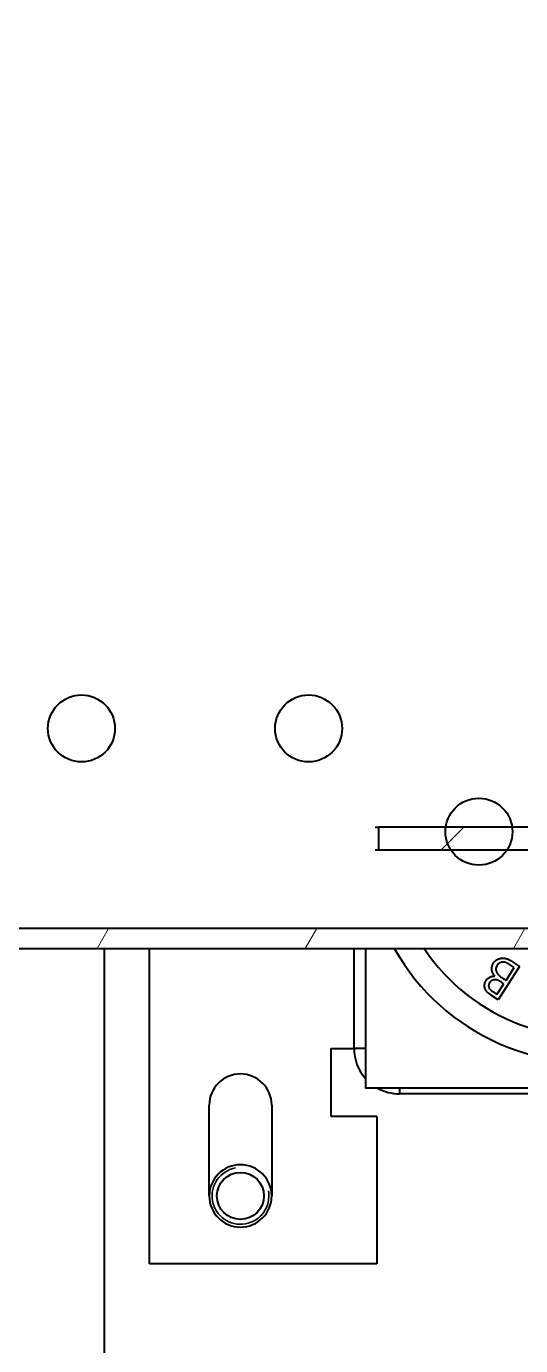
# Model space of a CAD drawing. Header units: millimetres. Extents: x 0 to 5945, y 0 to 4205.
# Drawn here: x 1762.9 to 1806.4, y 520.9 to 637.2 of the extents above; entities that cross this region are included whole.
import ezdxf

# ---------------------------------------------------------------- set-up
doc = ezdxf.new("R2010")
doc.units = ezdxf.units.MM
doc.header["$LTSCALE"] = 5
for name, color, linetype, lineweight in [('가시적인 것(ISO)', 3, 'Continuous', 40), ('가시적인 좁은 것(ISO)', 3, 'Continuous', 35), ('해치(ISO)', 7, 'Continuous', 18)]:
    doc.layers.add(name, color=color, linetype=linetype, lineweight=lineweight)

msp = doc.modelspace()

# ---------------------------------------------------------------- hatches: boundary and pattern name
at = {"layer": '해치(ISO)'}
h = msp.add_hatch(dxfattribs=at)
h.set_pattern_fill('ANSI31', color=256, scale=127, angle=14.99998, style=0)
h.set_pattern_definition([(60, (0, 0), (-13.74815, 7.9375), [])])
edge = h.paths.add_edge_path()
edge.add_ellipse((1787.737, 575.323), major_axis=(2.95, 0), ratio=1, start_angle=0, end_angle=360)
edge = h.paths.add_edge_path()
edge.add_ellipse((1767.737, 575.323), major_axis=(2.95, 0), ratio=1, start_angle=0, end_angle=360)
edge = h.paths.add_edge_path()
edge.add_ellipse((1717.737, 575.323), major_axis=(2.95, 0), ratio=1, start_angle=0, end_angle=360)
edge = h.paths.add_edge_path()
edge.add_ellipse((1697.737, 575.323), major_axis=(2.95, 0), ratio=1, start_angle=0, end_angle=360)
edge = h.paths.add_edge_path()
edge.add_ellipse((1677.737, 575.323), major_axis=(2.95, 0), ratio=1, start_angle=0, end_angle=360)
edge = h.paths.add_edge_path()
edge.add_ellipse((1802.737, 640.223), major_axis=(2.95, 0), ratio=1, start_angle=0, end_angle=360)
edge = h.paths.add_edge_path()
edge.add_ellipse((1662.737, 640.223), major_axis=(2.95, 0), ratio=1, start_angle=0, end_angle=360)
edge = h.paths.add_edge_path()
edge.add_ellipse((1662.737, 566.223), major_axis=(2.95, 0), ratio=1, start_angle=0, end_angle=360)
edge = h.paths.add_edge_path()
edge.add_ellipse((1802.737, 566.223), major_axis=(-2.95, 0), ratio=1, start_angle=0, end_angle=32.72269)
edge.add_ellipse((1802.737, 566.223), major_axis=(-2.482, -1.595), ratio=1, start_angle=0, end_angle=114.5049)
edge.add_ellipse((1802.737, 566.223), major_axis=(2.48, -1.597), ratio=1, start_angle=0, end_angle=40.62343)
edge.add_ellipse((1802.737, 566.223), major_axis=(2.922, 0.403), ratio=1, start_angle=0, end_angle=164.24824)
edge.add_ellipse((1802.737, 566.223), major_axis=(-2.922, 0.405), ratio=1, start_angle=0, end_angle=7.90075)
h.paths.add_polyline_path([(1651.941, 647.723), (1651.941, 558.723), (1653.704, 558.723), (1653.704, 647.723)])
h.paths.add_polyline_path([(1813.533, 558.723), (1813.533, 564.622), (1813.533, 566.622), (1813.533, 647.723), (1811.77, 647.723), (1811.77, 566.623), (1811.77, 564.623), (1811.77, 558.723)])
h.paths.add_polyline_path([(1654.737, 557.69), (1654.737, 555.927), (1810.737, 555.927), (1810.737, 557.69)])
h.paths.add_polyline_path([(1654.737, 650.519), (1654.737, 648.756), (1810.737, 648.756), (1810.737, 650.519)])
h = msp.add_hatch(dxfattribs=at)
h.set_pattern_fill('ANSI31', color=256, scale=127, style=0)
h.set_pattern_definition([(45, (0, 0), (-11.22532, 11.22532), [])])
h.paths.add_polyline_path([(1835.783, 566.613), (1835.782, 564.613), (1839.486, 564.611), (1839.487, 566.611)])
h.paths.add_polyline_path([(1830.19, 564.615), (1830.191, 566.615), (1813.533, 566.622), (1811.77, 566.623), (1805.659, 566.626), (1799.815, 566.628), (1793.896, 566.631), (1793.895, 564.631), (1800.255, 564.628), (1805.217, 564.626), (1811.77, 564.623), (1813.533, 564.622)])

# ---------------------------------------------------------------- linework, layer by layer
at = {"layer": '가시적인 것(ISO)'}
for p, q in [((1793.592, 566.631), (1793.896, 566.631)), ((1793.896, 566.631), (1793.895, 564.631)), ((1830.191, 566.615), (1793.896, 566.631)), ((1793.592, 564.631), (1793.895, 564.631)), ((1793.895, 564.631), (1830.19, 564.615)), ((1810.737, 557.69), (1654.737, 557.69)), ((1654.737, 555.927), (1810.737, 555.927)), ((1769.737, 555.927), (1769.737, 350.623)), ((1773.737, 528.123), (1773.737, 555.927)), ((1791.737, 547.123), (1791.737, 555.927)), ((1792.737, 555.927), (1792.737, 543.623)), ((1805.518, 554.866), (1806.324, 554.345)), ((1806.324, 554.345), (1804.427, 551.412)), ((1805.124, 553.12), (1805.851, 554.244)), ((1805.851, 554.244), (1805.488, 554.478)), ((1804.324, 551.885), (1804.932, 552.825)), ((1804.932, 552.825), (1804.765, 552.933)), ((1804.958, 553.227), (1805.124, 553.12)), ((1804.427, 551.412), (1803.848, 551.786)), ((1803.986, 552.104), (1804.324, 551.885)), ((1789.737, 547.123), (1791.737, 547.123)), ((1789.737, 541.123), (1789.737, 547.123)), ((1792.737, 547.123), (1791.737, 547.123)), ((1850.737, 543.623), (1792.737, 543.623)), ((1795.737, 543.623), (1795.737, 543.123)), ((1851.737, 543.123), (1795.737, 543.123)), ((1778.987, 534.123), (1778.987, 542.123)), ((1784.487, 542.123), (1784.487, 534.123)), ((1793.737, 541.123), (1789.737, 541.123)), ((1793.737, 541.123), (1793.737, 528.123)), ((1793.737, 528.123), (1773.737, 528.123))]:
    msp.add_line(p, q, dxfattribs=at)
for centre, radius in [((1767.737, 575.323), 2.95), ((1787.737, 575.323), 2.95), ((1802.737, 566.223), 2.95), ((1781.737, 534.123), 2.067)]:
    msp.add_circle(centre, radius, dxfattribs=at)
for centre, radius, start, end in [((1812.487, 565.623), 19.75, 209.40205, 357.07284), ((1812.487, 565.623), 17.5, 213.64566, 356.69931), ((1795.737, 547.123), 4, 180, 221.40962), ((1781.737, 542.123), 2.75, 0, 180), ((1795.737, 547.123), 4, 241.04498, 270), ((1781.737, 534.123), 2.75, 0, 180), ((1781.737, 534.123), 2.75, 180, 0)]:
    msp.add_arc(centre, radius, start, end, dxfattribs=at)
for points, knots in [([(1804.146, 553.485), (1804.118, 553.522), (1804.065, 553.591), (1803.999, 553.697), (1803.947, 553.797), (1803.91, 553.894), (1803.886, 553.989), (1803.875, 554.083), (1803.873, 554.179), (1803.881, 554.275), (1803.901, 554.37), (1803.93, 554.464), (1803.971, 554.555), (1804.006, 554.612), (1804.023, 554.641)], [0, 0, 0, 0, 0.1100074, 0.2090568, 0.2988937, 0.3801656, 0.4562978, 0.531877, 0.6079928, 0.6849431, 0.7626364, 0.8401441, 0.9192847, 1, 1, 1, 1]), ([(1804.023, 554.641), (1804.042, 554.669), (1804.08, 554.725), (1804.147, 554.801), (1804.219, 554.867), (1804.297, 554.926), (1804.381, 554.976), (1804.471, 555.016), (1804.567, 555.048), (1804.668, 555.072), (1804.772, 555.087), (1804.877, 555.088), (1804.983, 555.08), (1805.09, 555.059), (1805.197, 555.028), (1805.305, 554.986), (1805.412, 554.931), (1805.483, 554.888), (1805.518, 554.866)], [0, 0, 0, 0, 0.0608361, 0.1197573, 0.1777252, 0.2347331, 0.2918489, 0.3499849, 0.409379, 0.4705896, 0.5327834, 0.5948506, 0.6571035, 0.7211199, 0.7865836, 0.8545725, 0.9254321, 1, 1, 1, 1]), ([(1805.488, 554.478), (1805.462, 554.494), (1805.412, 554.526), (1805.338, 554.571), (1805.268, 554.609), (1805.202, 554.643), (1805.14, 554.67), (1805.082, 554.693), (1805.028, 554.71), (1804.963, 554.725), (1804.883, 554.733), (1804.79, 554.729), (1804.698, 554.712), (1804.609, 554.681), (1804.525, 554.639), (1804.45, 554.585), (1804.383, 554.523), (1804.349, 554.474), (1804.331, 554.449)], [0, 0, 0, 0, 0.07066196, 0.13617405, 0.1972333, 0.25346038, 0.30544737, 0.35254049, 0.39569104, 0.43462939, 0.50671107, 0.57738316, 0.64810991, 0.72052438, 0.79254449, 0.86157956, 0.93044858, 1, 1, 1, 1]), ([(1803.372, 553.114), (1803.394, 553.145), (1803.437, 553.206), (1803.514, 553.287), (1803.601, 553.354), (1803.696, 553.41), (1803.8, 553.451), (1803.91, 553.479), (1804.027, 553.491), (1804.106, 553.487), (1804.146, 553.485)], [0, 0, 0, 0, 0.1256887, 0.2479089, 0.3688152, 0.4900216, 0.6127639, 0.7373682, 0.8651323, 1, 1, 1, 1]), ([(1804.331, 554.449), (1804.312, 554.416), (1804.275, 554.352), (1804.242, 554.246), (1804.229, 554.137), (1804.235, 554.024), (1804.262, 553.912), (1804.309, 553.802), (1804.375, 553.696), (1804.432, 553.632), (1804.461, 553.6)], [0, 0, 0, 0, 0.1213326, 0.2383143, 0.3544611, 0.4751864, 0.5990741, 0.7259871, 0.8583055, 1, 1, 1, 1]), ([(1804.461, 553.6), (1804.473, 553.588), (1804.498, 553.562), (1804.542, 553.525), (1804.592, 553.483), (1804.65, 553.438), (1804.717, 553.39), (1804.79, 553.338), (1804.871, 553.283), (1804.929, 553.246), (1804.958, 553.227)], [0, 0, 0, 0, 0.0796314, 0.1722232, 0.2770527, 0.3957755, 0.5264292, 0.6710912, 0.8291429, 1, 1, 1, 1]), ([(1803.848, 551.786), (1803.82, 551.805), (1803.766, 551.841), (1803.688, 551.896), (1803.618, 551.951), (1803.554, 552.005), (1803.496, 552.058), (1803.447, 552.112), (1803.403, 552.163), (1803.353, 552.231), (1803.305, 552.319), (1803.263, 552.429), (1803.238, 552.544), (1803.231, 552.662), (1803.24, 552.781), (1803.267, 552.897), (1803.309, 553.01), (1803.351, 553.079), (1803.372, 553.114)], [0, 0, 0, 0, 0.0631751, 0.1224985, 0.178052, 0.230269, 0.2792434, 0.3248018, 0.3670903, 0.4066063, 0.4813176, 0.5539664, 0.6269945, 0.70118, 0.775899, 0.849116, 0.9237142, 1, 1, 1, 1]), ([(1803.677, 552.916), (1803.666, 552.899), (1803.647, 552.867), (1803.623, 552.816), (1803.606, 552.765), (1803.594, 552.714), (1803.589, 552.662), (1803.591, 552.611), (1803.598, 552.559), (1803.611, 552.508), (1803.632, 552.456), (1803.66, 552.405), (1803.696, 552.354), (1803.739, 552.303), (1803.79, 552.252), (1803.848, 552.202), (1803.914, 552.152), (1803.961, 552.12), (1803.986, 552.104)], [0, 0, 0, 0, 0.0591673, 0.1153871, 0.1701588, 0.222513, 0.2745679, 0.3264047, 0.3787059, 0.4322495, 0.4880059, 0.5470922, 0.6093144, 0.6772985, 0.7495754, 0.8265678, 0.9106155, 1, 1, 1, 1]), ([(1804.765, 552.933), (1804.74, 552.949), (1804.692, 552.979), (1804.622, 553.021), (1804.556, 553.058), (1804.493, 553.09), (1804.434, 553.116), (1804.38, 553.138), (1804.329, 553.155), (1804.266, 553.17), (1804.192, 553.179), (1804.104, 553.178), (1804.018, 553.163), (1803.935, 553.136), (1803.858, 553.097), (1803.789, 553.046), (1803.727, 552.987), (1803.693, 552.94), (1803.677, 552.916)], [0, 0, 0, 0, 0.0711972, 0.1374093, 0.1988984, 0.2555213, 0.3078665, 0.3555214, 0.3991507, 0.4382605, 0.5109365, 0.5813483, 0.6510747, 0.7216352, 0.7917167, 0.8604255, 0.9294829, 1, 1, 1, 1])]:
    msp.add_open_spline(points, degree=3, knots=knots, dxfattribs=at)
at = {"layer": '가시적인 좁은 것(ISO)'}
msp.add_arc((1781.737, 534.123), 2.5, 100, 10, dxfattribs=at)

doc.saveas('drawing.dxf')
